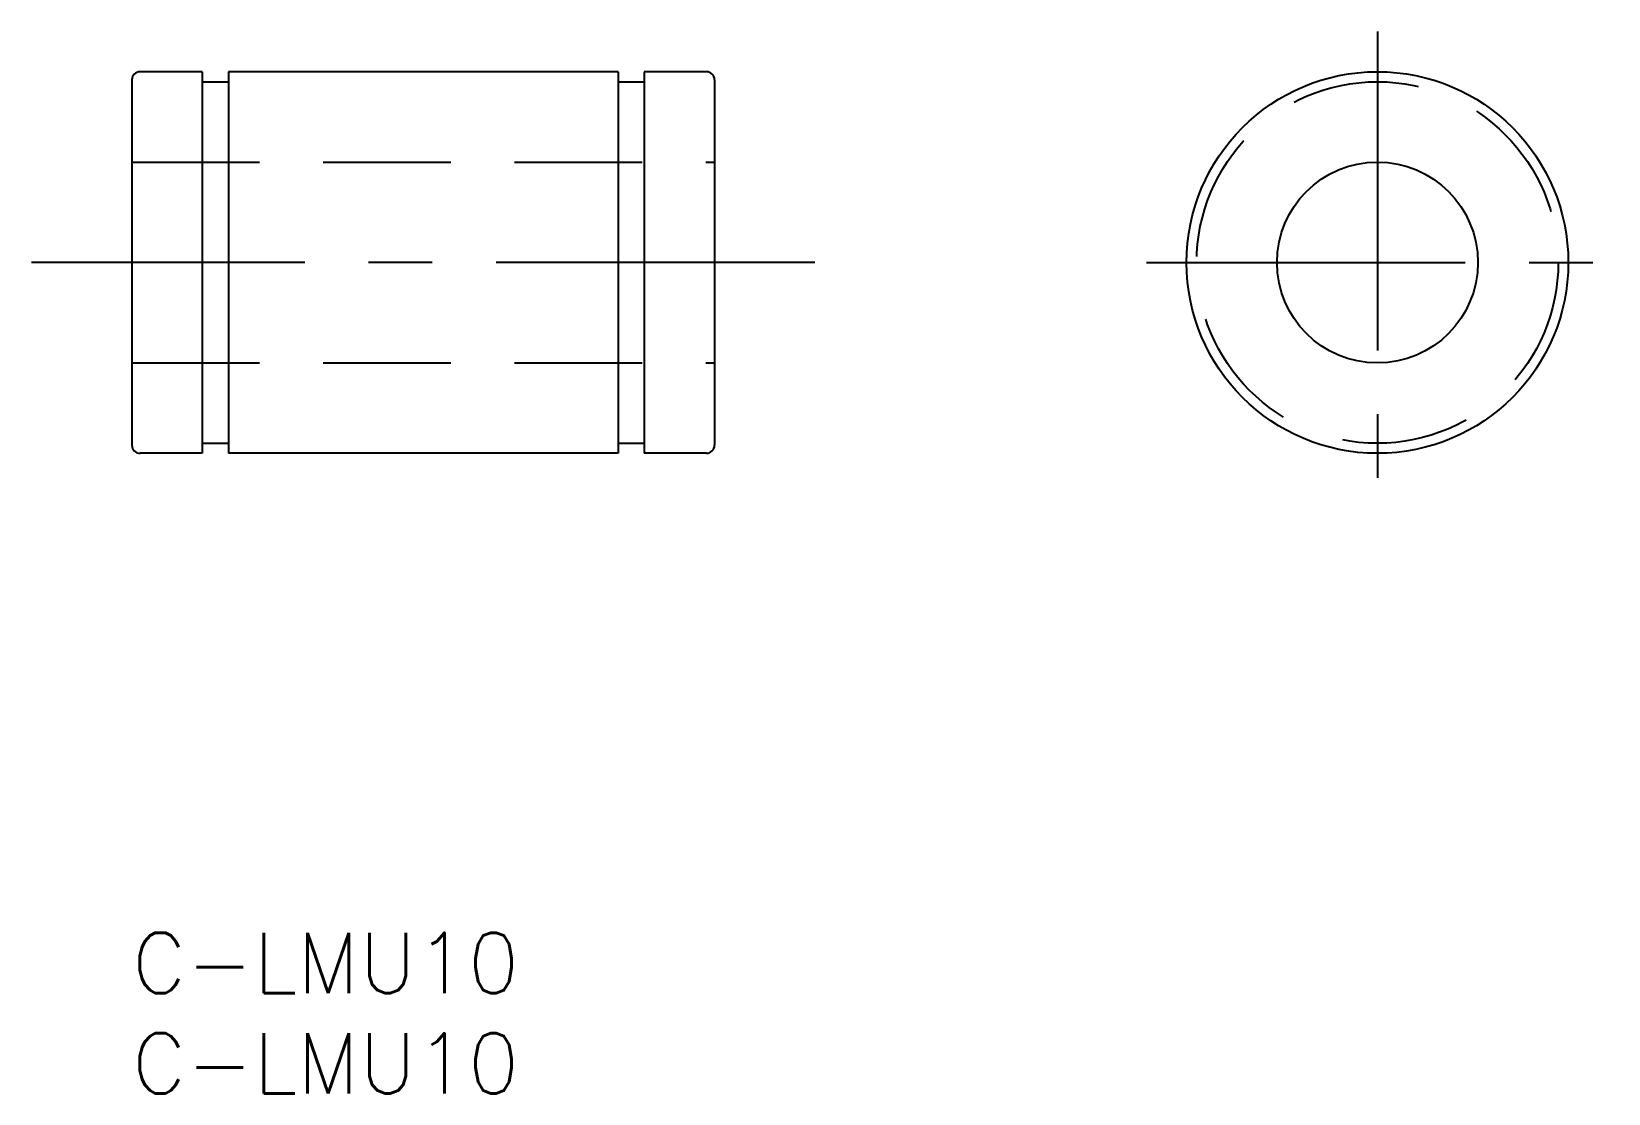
# Model space of a CAD drawing. Extents: x -5 to 73.5, y -8 to 44.9.
import ezdxf
from ezdxf.enums import TextEntityAlignment as Align

# ---------------------------------------------------------------- set-up
doc = ezdxf.new("R2010")
doc.units = 0
doc.header["$LTSCALE"] = 0.5
doc.linetypes.add('CENTER', pattern=[50.8, 31.75, -6.35, 6.35, -6.35])
doc.linetypes.add('DASHED', pattern=[19.05, 12.7, -6.35])
doc.layers.get('0').update_dxf_attribs({"linetype": 'CONTINUOUS'})
doc.layers.add('CENTER', color=1, linetype='CENTER')
doc.styles.get("Standard").update_dxf_attribs({"font": 'txt.shx', "height": 3, "bigfont": 'bigfont.shx'})

msp = doc.modelspace()

# ---------------------------------------------------------------- linework, layer by layer
at = {"color": 7, "linetype": 'CONTINUOUS'}
for p, q in [((0, 42.472), (0, 24.272)), ((3.5, 42.872), (0.4, 42.872)), ((3.5, 42.872), (3.5, 23.872)), ((24.2, 42.872), (4.8, 42.872)), ((4.8, 42.872), (4.8, 23.872)), ((24.2, 42.872), (24.2, 23.872)), ((28.6, 42.872), (25.5, 42.872)), ((25.5, 42.872), (25.5, 23.872)), ((29, 42.472), (29, 24.272)), ((3.5, 42.372), (4.8, 42.372)), ((24.2, 42.372), (25.5, 42.372)), ((3.5, 24.372), (4.8, 24.372)), ((24.2, 24.372), (25.5, 24.372)), ((3.5, 23.872), (0.4, 23.872)), ((24.2, 23.872), (4.8, 23.872)), ((28.6, 23.872), (25.5, 23.872))]:
    msp.add_line(p, q, dxfattribs=at)
at = {"color": 3, "linetype": 'DASHED'}
for p, q in [((0, 38.372), (29, 38.372)), ((0, 28.372), (29, 28.372))]:
    msp.add_line(p, q, dxfattribs=at)
at = {"color": 7, "linetype": 'CONTINUOUS'}
for radius in [9.5, 5]:
    msp.add_circle((62, 33.372), radius, dxfattribs=at)
at = {"color": 3, "linetype": 'DASHED'}
msp.add_circle((62, 33.372), 9, dxfattribs=at)
at = {"color": 7, "linetype": 'CONTINUOUS'}
for centre, start, end in [((0.4, 42.472), 90, 180), ((28.6, 42.472), 0, 90), ((0.4, 24.272), 180, 270), ((28.6, 24.272), 270, 0)]:
    msp.add_arc(centre, 0.4, start, end, dxfattribs=at)
at = {"layer": 'CENTER', "color": 1, "linetype": 'CENTER'}
for p, q in [((62, 44.872), (62, 21.872)), ((34, 33.372), (-5, 33.372)), ((50.5, 33.372), (73.5, 33.372))]:
    msp.add_line(p, q, dxfattribs=at)

# ---------------------------------------------------------------- texts
at = {"color": 7, "linetype": 'CONTINUOUS'}
for p in [(0, 0), (0, -5)]:
    msp.add_text('C-LMU10', height=3, dxfattribs=at).set_placement(p, align=Align.TOP_LEFT)

doc.saveas('drawing.dxf')
